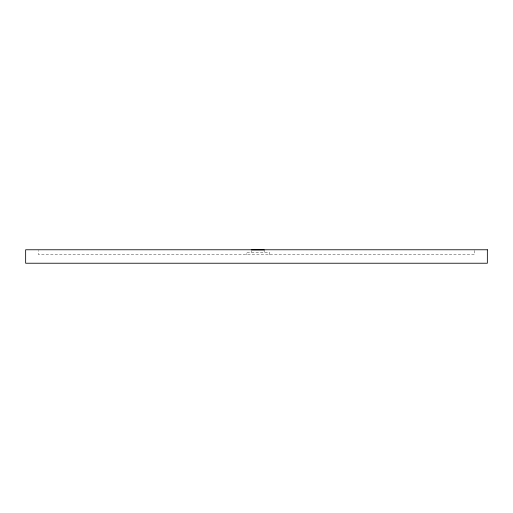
<?xml version="1.0" encoding="UTF-8"?>
<svg xmlns="http://www.w3.org/2000/svg" width="513" height="513" viewBox="0 0 513 513"><rect width="100%" height="100%" fill="white"/><g stroke="black" fill="none" stroke-linecap="round" stroke-linejoin="round"><path stroke-width="0.38" stroke-dasharray="2.56 1.92" d="M474.429 250.485L474.429 254.749L38.571 254.749L38.571 250.485M269.363 254.749L269.363 252.197L246.381 252.197L246.381 254.749M264.169 249.908L264.169 252.197M251.575 250.671L251.575 252.197"/><path stroke-width="0.77" d="M251.575 249.908L264.169 249.908M487.35 249.773L25.65 249.773L25.65 263.227L487.35 263.227L487.35 249.773"/></g></svg>
